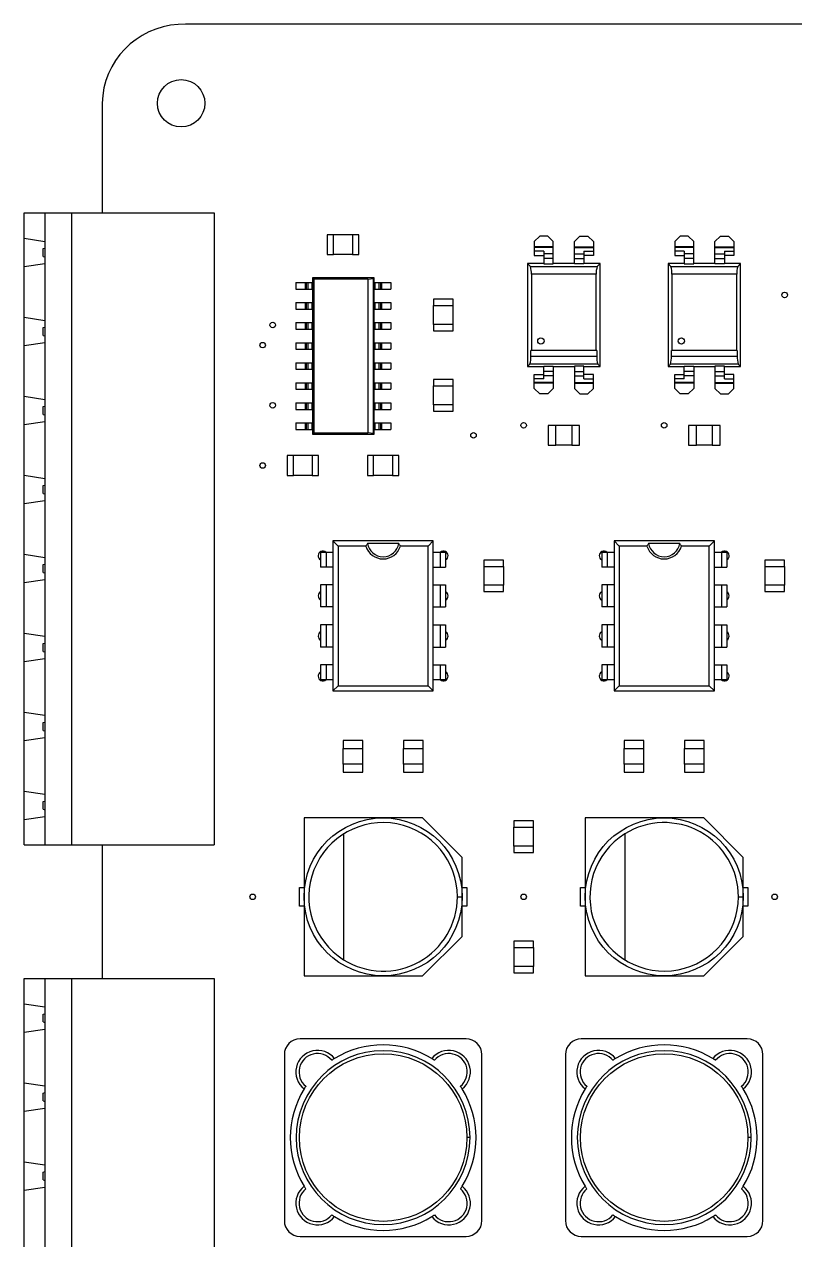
# Model space of a CAD drawing. Header units: millimetres. Extents: x 125 to 686, y 158 to 585.
# Drawn here: x 566 to 602.6, y 336.1 to 393.8 of the extents above; entities that cross this region are included whole.
import ezdxf

# ---------------------------------------------------------------- set-up
doc = ezdxf.new("R2010")
doc.units = ezdxf.units.MM

msp = doc.modelspace()

# ---------------------------------------------------------------- linework, layer by layer
at = {"color": 7, "linetype": 'Continuous', "lineweight": 25}
for p, q in [((573.646, 393.846), (573.31, 393.84)), ((610.876, 393.846), (573.646, 393.846)), ((569.694, 390.096), (569.694, 384.891)), ((566.004, 384.891), (575.004, 384.891)), ((566.004, 354.891), (566.004, 384.891)), ((566.979, 384.891), (566.979, 354.891)), ((568.254, 354.891), (568.254, 384.891)), ((575.004, 384.891), (575.004, 354.891)), ((580.374, 383.848), (580.374, 382.911)), ((580.674, 383.848), (580.374, 383.848)), ((580.674, 382.911), (580.674, 383.848)), ((581.574, 383.848), (580.674, 383.848)), ((581.874, 383.848), (581.574, 383.848)), ((581.574, 383.848), (581.574, 382.911)), ((581.874, 382.911), (581.874, 383.848)), ((590.199, 383.533), (590.461, 383.796)), ((590.836, 383.796), (590.461, 383.796)), ((590.836, 383.796), (591.099, 383.533)), ((592.366, 383.796), (592.104, 383.533)), ((592.366, 383.796), (592.741, 383.796)), ((593.004, 383.533), (592.741, 383.796)), ((596.866, 383.533), (597.129, 383.796)), ((597.504, 383.796), (597.129, 383.796)), ((597.504, 383.796), (597.766, 383.533)), ((599.034, 383.796), (598.771, 383.533)), ((599.034, 383.796), (599.409, 383.796)), ((599.671, 383.533), (599.409, 383.796)), ((566.004, 383.691), (566.979, 383.541)), ((566.904, 383.203), (566.979, 383.222)), ((566.904, 382.828), (566.904, 383.203)), ((590.199, 383.533), (590.199, 382.877)), ((591.099, 383.278), (590.199, 383.278)), ((591.099, 383.249), (590.199, 383.249)), ((591.099, 382.47), (591.099, 383.533)), ((592.104, 382.47), (592.104, 383.533)), ((592.104, 383.278), (593.004, 383.278)), ((592.104, 383.249), (593.004, 383.249)), ((593.004, 383.533), (593.004, 382.877)), ((596.866, 383.533), (596.866, 382.877)), ((597.766, 383.278), (596.866, 383.278)), ((597.766, 383.249), (596.866, 383.249)), ((597.766, 382.47), (597.766, 383.533)), ((598.771, 382.47), (598.771, 383.533)), ((598.771, 383.278), (599.671, 383.278)), ((598.771, 383.249), (599.671, 383.249)), ((599.671, 383.533), (599.671, 382.877)), ((566.904, 382.828), (566.979, 382.81)), ((580.374, 382.911), (580.674, 382.911)), ((581.574, 382.912), (580.674, 382.912)), ((581.574, 382.911), (581.874, 382.911)), ((590.649, 383.076), (590.199, 383.076)), ((590.199, 382.877), (590.649, 382.877)), ((590.649, 383.076), (590.649, 382.47)), ((591.099, 382.942), (590.649, 382.942)), ((591.099, 382.722), (590.649, 382.722)), ((592.104, 382.942), (592.554, 382.942)), ((592.104, 382.722), (592.554, 382.722)), ((592.554, 383.076), (592.554, 382.47)), ((592.554, 383.076), (593.004, 383.076)), ((593.004, 382.877), (592.554, 382.877)), ((597.316, 383.076), (596.866, 383.076)), ((596.866, 382.877), (597.316, 382.877)), ((597.316, 383.076), (597.316, 382.47)), ((597.766, 382.942), (597.316, 382.942)), ((597.766, 382.722), (597.316, 382.722)), ((598.771, 382.942), (599.221, 382.942)), ((598.771, 382.722), (599.221, 382.722)), ((599.221, 383.076), (599.221, 382.47)), ((599.221, 383.076), (599.671, 383.076)), ((599.671, 382.877), (599.221, 382.877)), ((566.004, 382.341), (566.979, 382.491)), ((589.884, 382.483), (589.884, 377.608)), ((590.018, 382.35), (589.884, 382.483)), ((590.649, 382.483), (589.884, 382.483)), ((590.018, 382.35), (593.185, 382.35)), ((590.063, 381.978), (590.063, 378.358)), ((593.14, 381.978), (590.063, 381.978)), ((590.649, 382.47), (591.099, 382.47)), ((592.104, 382.483), (591.099, 382.483)), ((592.554, 382.47), (592.104, 382.47)), ((593.319, 382.483), (592.554, 382.483)), ((593.14, 378.358), (593.14, 381.978)), ((593.185, 382.35), (593.319, 382.483)), ((593.319, 377.608), (593.319, 382.483)), ((596.551, 382.483), (596.551, 377.608)), ((596.685, 382.35), (596.551, 382.483)), ((597.316, 382.483), (596.551, 382.483)), ((596.685, 382.35), (599.852, 382.35)), ((596.73, 381.978), (596.73, 378.358)), ((599.807, 381.978), (596.73, 381.978)), ((597.316, 382.47), (597.766, 382.47)), ((598.771, 382.483), (597.766, 382.483)), ((599.221, 382.47), (598.771, 382.47)), ((599.986, 382.483), (599.221, 382.483)), ((599.807, 378.358), (599.807, 381.978)), ((599.852, 382.35), (599.986, 382.483)), ((599.986, 377.608), (599.986, 382.483)), ((578.888, 381.587), (579.675, 381.587)), ((578.888, 381.587), (578.888, 381.28)), ((579.33, 381.587), (579.33, 381.28)), ((579.374, 381.587), (579.374, 381.28)), ((579.453, 381.587), (579.453, 381.28)), ((579.641, 381.587), (579.641, 381.28)), ((579.675, 381.812), (579.675, 374.387)), ((579.736, 381.752), (579.675, 381.812)), ((582.6, 381.812), (579.675, 381.812)), ((579.736, 381.752), (579.736, 374.448)), ((582.31, 381.752), (579.736, 381.752)), ((582.31, 381.752), (582.572, 381.784)), ((582.31, 381.752), (582.31, 374.448)), ((582.572, 381.784), (582.6, 381.812)), ((582.572, 374.415), (582.572, 381.784)), ((582.6, 374.387), (582.6, 381.812)), ((582.6, 381.587), (583.388, 381.587)), ((582.635, 381.587), (582.635, 381.28)), ((582.822, 381.587), (582.822, 381.28)), ((582.902, 381.587), (582.902, 381.28)), ((582.945, 381.587), (582.945, 381.28)), ((583.388, 381.587), (583.388, 381.28)), ((578.888, 381.28), (579.675, 381.28)), ((582.6, 381.28), (583.388, 381.28)), ((578.888, 380.635), (579.675, 380.635)), ((578.888, 380.635), (578.888, 380.327)), ((578.888, 380.327), (579.675, 380.327)), ((579.33, 380.635), (579.33, 380.327)), ((579.374, 380.635), (579.374, 380.327)), ((579.453, 380.635), (579.453, 380.327)), ((579.641, 380.635), (579.641, 380.327)), ((582.6, 380.635), (583.388, 380.635)), ((582.6, 380.327), (583.388, 380.327)), ((582.635, 380.635), (582.635, 380.327)), ((582.822, 380.635), (582.822, 380.327)), ((582.902, 380.635), (582.902, 380.327)), ((582.945, 380.635), (582.945, 380.327)), ((583.388, 380.635), (583.388, 380.327)), ((585.418, 380.796), (585.418, 380.496)), ((586.355, 380.796), (585.418, 380.796)), ((585.418, 380.496), (586.355, 380.496)), ((585.418, 379.596), (585.418, 380.496)), ((586.354, 379.596), (586.354, 380.496)), ((586.355, 380.496), (586.355, 380.796)), ((566.004, 379.941), (566.979, 379.791)), ((578.888, 379.682), (579.675, 379.682)), ((578.888, 379.682), (578.888, 379.375)), ((579.33, 379.682), (579.33, 379.375)), ((579.374, 379.682), (579.374, 379.375)), ((579.453, 379.682), (579.453, 379.375)), ((579.641, 379.682), (579.641, 379.375)), ((582.6, 379.682), (583.388, 379.682)), ((582.635, 379.682), (582.635, 379.375)), ((582.822, 379.682), (582.822, 379.375)), ((582.902, 379.682), (582.902, 379.375)), ((582.945, 379.682), (582.945, 379.375)), ((583.388, 379.682), (583.388, 379.375)), ((566.904, 379.453), (566.979, 379.472)), ((566.904, 379.078), (566.904, 379.453)), ((578.888, 379.375), (579.675, 379.375)), ((582.6, 379.375), (583.388, 379.375)), ((586.355, 379.596), (585.418, 379.596)), ((585.418, 379.596), (585.418, 379.296)), ((585.418, 379.296), (586.355, 379.296)), ((586.355, 379.296), (586.355, 379.596)), ((566.004, 378.591), (566.979, 378.741)), ((566.904, 379.078), (566.979, 379.06)), ((578.888, 378.73), (579.675, 378.73)), ((578.888, 378.73), (578.888, 378.422)), ((579.33, 378.73), (579.33, 378.422)), ((579.374, 378.73), (579.374, 378.422)), ((579.453, 378.73), (579.453, 378.422)), ((579.641, 378.73), (579.641, 378.422)), ((582.6, 378.73), (583.388, 378.73)), ((582.635, 378.73), (582.635, 378.422)), ((582.822, 378.73), (582.822, 378.422)), ((582.902, 378.73), (582.902, 378.422)), ((582.945, 378.73), (582.945, 378.422)), ((583.388, 378.73), (583.388, 378.422)), ((578.888, 378.422), (579.675, 378.422)), ((582.6, 378.422), (583.388, 378.422)), ((590.037, 378.087), (590.037, 378.358)), ((593.166, 378.358), (590.037, 378.358)), ((590.037, 378.087), (593.166, 378.087)), ((593.166, 378.358), (593.166, 378.087)), ((599.833, 378.358), (596.704, 378.358)), ((596.704, 378.087), (596.704, 378.358)), ((596.704, 378.087), (599.833, 378.087)), ((599.833, 378.358), (599.833, 378.087)), ((578.888, 377.777), (579.675, 377.777)), ((578.888, 377.777), (578.888, 377.47)), ((578.888, 377.47), (579.675, 377.47)), ((579.33, 377.777), (579.33, 377.47)), ((579.374, 377.777), (579.374, 377.47)), ((579.453, 377.777), (579.453, 377.47)), ((579.641, 377.777), (579.641, 377.47)), ((582.6, 377.777), (583.388, 377.777)), ((582.6, 377.47), (583.388, 377.47)), ((582.635, 377.777), (582.635, 377.47)), ((582.822, 377.777), (582.822, 377.47)), ((582.902, 377.777), (582.902, 377.47)), ((582.945, 377.777), (582.945, 377.47)), ((583.388, 377.777), (583.388, 377.47)), ((589.991, 377.716), (589.884, 377.608)), ((589.884, 377.608), (590.649, 377.608)), ((593.211, 377.716), (589.991, 377.716)), ((590.649, 377.016), (590.649, 377.622)), ((590.649, 377.622), (591.099, 377.622)), ((591.099, 377.37), (590.649, 377.37)), ((591.099, 377.622), (591.099, 376.558)), ((591.099, 377.608), (592.104, 377.608)), ((592.554, 377.622), (592.104, 377.622)), ((592.104, 377.622), (592.104, 376.558)), ((592.104, 377.37), (592.554, 377.37)), ((592.554, 377.016), (592.554, 377.622)), ((592.554, 377.608), (593.319, 377.608)), ((593.211, 377.716), (593.319, 377.608)), ((596.659, 377.716), (596.551, 377.608)), ((596.551, 377.608), (597.316, 377.608)), ((599.879, 377.716), (596.659, 377.716)), ((597.316, 377.016), (597.316, 377.622)), ((597.316, 377.622), (597.766, 377.622)), ((597.766, 377.37), (597.316, 377.37)), ((597.766, 377.622), (597.766, 376.558)), ((597.766, 377.608), (598.771, 377.608)), ((599.221, 377.622), (598.771, 377.622)), ((598.771, 377.622), (598.771, 376.558)), ((598.771, 377.37), (599.221, 377.37)), ((599.221, 377.016), (599.221, 377.622)), ((599.221, 377.608), (599.986, 377.608)), ((599.879, 377.716), (599.986, 377.608)), ((578.888, 376.825), (579.675, 376.825)), ((578.888, 376.825), (578.888, 376.517)), ((579.33, 376.825), (579.33, 376.517)), ((579.374, 376.825), (579.374, 376.517)), ((579.453, 376.825), (579.453, 376.517)), ((579.641, 376.825), (579.641, 376.517)), ((582.6, 376.825), (583.388, 376.825)), ((582.635, 376.825), (582.635, 376.517)), ((582.822, 376.825), (582.822, 376.517)), ((582.902, 376.825), (582.902, 376.517)), ((582.945, 376.825), (582.945, 376.517)), ((583.388, 376.825), (583.388, 376.517)), ((586.355, 376.986), (585.418, 376.986)), ((585.418, 376.986), (585.418, 376.686)), ((586.355, 376.686), (586.355, 376.986)), ((590.199, 376.558), (590.199, 377.215)), ((590.199, 377.215), (590.649, 377.215)), ((590.649, 377.016), (590.199, 377.016)), ((591.099, 376.843), (590.199, 376.843)), ((591.099, 376.814), (590.199, 376.814)), ((591.099, 377.15), (590.649, 377.15)), ((592.104, 377.15), (592.554, 377.15)), ((592.104, 376.843), (593.004, 376.843)), ((592.104, 376.814), (593.004, 376.814)), ((593.004, 377.215), (592.554, 377.215)), ((592.554, 377.016), (593.004, 377.016)), ((593.004, 376.558), (593.004, 377.215)), ((596.866, 376.558), (596.866, 377.215)), ((596.866, 377.215), (597.316, 377.215)), ((597.316, 377.016), (596.866, 377.016)), ((597.766, 376.843), (596.866, 376.843)), ((597.766, 376.814), (596.866, 376.814)), ((597.766, 377.15), (597.316, 377.15)), ((598.771, 377.15), (599.221, 377.15)), ((598.771, 376.843), (599.671, 376.843)), ((598.771, 376.814), (599.671, 376.814)), ((599.671, 377.215), (599.221, 377.215)), ((599.221, 377.016), (599.671, 377.016)), ((599.671, 376.558), (599.671, 377.215)), ((578.888, 376.517), (579.675, 376.517)), ((582.6, 376.517), (583.388, 376.517)), ((585.418, 376.686), (586.355, 376.686)), ((585.418, 375.786), (585.418, 376.686)), ((586.354, 375.786), (586.354, 376.686)), ((590.199, 376.558), (590.461, 376.296)), ((590.836, 376.296), (590.461, 376.296)), ((590.836, 376.296), (591.099, 376.558)), ((592.366, 376.296), (592.104, 376.558)), ((592.366, 376.296), (592.741, 376.296)), ((593.004, 376.558), (592.741, 376.296)), ((596.866, 376.558), (597.129, 376.296)), ((597.504, 376.296), (597.129, 376.296)), ((597.504, 376.296), (597.766, 376.558)), ((599.034, 376.296), (598.771, 376.558)), ((599.034, 376.296), (599.409, 376.296)), ((599.671, 376.558), (599.409, 376.296)), ((566.004, 376.191), (566.979, 376.041)), ((566.904, 375.703), (566.979, 375.722)), ((566.904, 375.328), (566.904, 375.703)), ((578.888, 375.872), (579.675, 375.872)), ((578.888, 375.872), (578.888, 375.565)), ((579.33, 375.872), (579.33, 375.565)), ((579.374, 375.872), (579.374, 375.565)), ((579.453, 375.872), (579.453, 375.565)), ((579.641, 375.872), (579.641, 375.565)), ((582.6, 375.872), (583.388, 375.872)), ((582.635, 375.872), (582.635, 375.565)), ((582.822, 375.872), (582.822, 375.565)), ((582.902, 375.872), (582.902, 375.565)), ((582.945, 375.872), (582.945, 375.565)), ((583.388, 375.872), (583.388, 375.565)), ((585.418, 375.786), (585.418, 375.486)), ((586.355, 375.786), (585.418, 375.786)), ((586.355, 375.486), (586.355, 375.786)), ((566.904, 375.328), (566.979, 375.31)), ((578.888, 375.565), (579.675, 375.565)), ((582.6, 375.565), (583.388, 375.565)), ((585.418, 375.486), (586.355, 375.486)), ((566.004, 374.841), (566.979, 374.991)), ((578.888, 374.92), (579.675, 374.92)), ((578.888, 374.92), (578.888, 374.612)), ((578.888, 374.612), (579.675, 374.612)), ((579.33, 374.92), (579.33, 374.612)), ((579.374, 374.92), (579.374, 374.612)), ((579.453, 374.92), (579.453, 374.612)), ((579.641, 374.92), (579.641, 374.612)), ((582.6, 374.92), (583.388, 374.92)), ((582.6, 374.612), (583.388, 374.612)), ((582.635, 374.92), (582.635, 374.612)), ((582.822, 374.92), (582.822, 374.612)), ((582.902, 374.92), (582.902, 374.612)), ((582.945, 374.92), (582.945, 374.612)), ((583.388, 374.92), (583.388, 374.612)), ((590.851, 374.8), (590.851, 373.862)), ((591.226, 374.8), (590.851, 374.8)), ((591.226, 373.862), (591.226, 374.8)), ((591.976, 374.799), (591.226, 374.799)), ((592.351, 374.8), (591.976, 374.8)), ((591.976, 374.8), (591.976, 373.862)), ((592.351, 373.862), (592.351, 374.8)), ((597.894, 374.8), (597.519, 374.8)), ((597.519, 374.8), (597.519, 373.862)), ((597.894, 373.862), (597.894, 374.8)), ((598.644, 374.799), (597.894, 374.799)), ((599.019, 374.8), (598.644, 374.8)), ((598.644, 374.8), (598.644, 373.862)), ((599.019, 373.862), (599.019, 374.8)), ((579.736, 374.448), (579.675, 374.387)), ((579.675, 374.387), (582.6, 374.387)), ((579.736, 374.448), (582.31, 374.448)), ((582.572, 374.415), (582.31, 374.448)), ((582.572, 374.415), (582.6, 374.387)), ((578.469, 373.371), (578.469, 372.433)), ((578.769, 373.371), (578.469, 373.371)), ((578.769, 372.433), (578.769, 373.371)), ((579.669, 373.37), (578.769, 373.37)), ((579.969, 373.371), (579.669, 373.371)), ((579.669, 373.371), (579.669, 372.433)), ((579.969, 372.433), (579.969, 373.371)), ((582.279, 373.371), (582.279, 372.433)), ((582.579, 373.371), (582.279, 373.371)), ((582.579, 372.433), (582.579, 373.371)), ((583.479, 373.37), (582.579, 373.37)), ((583.779, 373.371), (583.479, 373.371)), ((583.479, 373.371), (583.479, 372.433)), ((583.779, 372.433), (583.779, 373.371)), ((590.851, 373.862), (591.226, 373.862)), ((591.976, 373.863), (591.226, 373.863)), ((591.976, 373.862), (592.351, 373.862)), ((597.519, 373.862), (597.894, 373.862)), ((598.644, 373.863), (597.894, 373.863)), ((598.644, 373.862), (599.019, 373.862)), ((566.004, 372.441), (566.979, 372.291)), ((578.469, 372.433), (578.769, 372.433)), ((579.669, 372.434), (578.769, 372.434)), ((579.669, 372.433), (579.969, 372.433)), ((582.279, 372.433), (582.579, 372.433)), ((583.479, 372.434), (582.579, 372.434)), ((583.479, 372.433), (583.779, 372.433)), ((566.904, 371.953), (566.979, 371.972)), ((566.904, 371.578), (566.904, 371.953)), ((566.004, 371.091), (566.979, 371.241)), ((566.904, 371.578), (566.979, 371.56)), ((580.648, 369.321), (580.648, 362.196)), ((580.897, 369.072), (580.648, 369.321)), ((585.41, 369.321), (580.648, 369.321)), ((585.161, 369.072), (585.41, 369.321)), ((585.41, 362.196), (585.41, 369.321)), ((593.983, 369.321), (593.983, 362.196)), ((594.232, 369.072), (593.983, 369.321)), ((598.745, 369.321), (593.983, 369.321)), ((598.496, 369.072), (598.745, 369.321)), ((598.745, 362.196), (598.745, 369.321)), ((580.063, 368.792), (580.063, 368.08)), ((580.063, 368.792), (580.648, 368.792)), ((580.318, 368.792), (580.318, 368.08)), ((580.897, 369.072), (580.897, 362.445)), ((582.21, 369.072), (580.897, 369.072)), ((583.77, 369.204), (582.288, 369.204)), ((585.161, 369.072), (583.847, 369.072)), ((585.161, 362.445), (585.161, 369.072)), ((585.41, 368.792), (585.995, 368.792)), ((585.74, 368.792), (585.74, 368.08)), ((585.995, 368.792), (585.995, 368.08)), ((593.398, 368.792), (593.398, 368.08)), ((593.398, 368.792), (593.983, 368.792)), ((593.653, 368.792), (593.653, 368.08)), ((595.545, 369.072), (594.232, 369.072)), ((594.232, 369.072), (594.232, 362.445)), ((597.105, 369.204), (595.623, 369.204)), ((598.496, 369.072), (597.182, 369.072)), ((598.496, 362.445), (598.496, 369.072)), ((598.745, 368.792), (599.33, 368.792)), ((599.075, 368.792), (599.075, 368.08)), ((599.33, 368.792), (599.33, 368.08)), ((566.004, 368.691), (566.979, 368.541)), ((566.904, 368.203), (566.979, 368.222)), ((566.904, 367.828), (566.904, 368.203)), ((587.799, 368.413), (587.799, 368.113)), ((588.736, 368.413), (587.799, 368.413)), ((588.736, 368.113), (588.736, 368.413)), ((601.134, 368.413), (601.134, 368.113)), ((602.071, 368.413), (601.134, 368.413)), ((602.071, 368.113), (602.071, 368.413)), ((566.904, 367.828), (566.979, 367.81)), ((580.648, 368.08), (580.063, 368.08)), ((585.41, 368.08), (585.995, 368.08)), ((587.799, 368.113), (588.736, 368.113)), ((587.8, 368.113), (587.8, 367.213)), ((588.736, 368.113), (588.736, 367.213)), ((593.983, 368.08), (593.398, 368.08)), ((598.745, 368.08), (599.33, 368.08)), ((601.134, 368.113), (602.071, 368.113)), ((601.135, 368.113), (601.135, 367.213)), ((602.071, 368.113), (602.071, 367.213)), ((566.004, 367.341), (566.979, 367.491)), ((580.648, 367.236), (580.063, 367.236)), ((580.063, 367.236), (580.063, 366.186)), ((580.318, 367.236), (580.318, 366.186)), ((585.41, 367.236), (585.995, 367.236)), ((585.74, 367.236), (585.74, 366.186)), ((585.995, 367.236), (585.995, 366.186)), ((588.736, 367.213), (587.799, 367.213)), ((587.799, 367.213), (587.799, 366.913)), ((588.736, 366.913), (588.736, 367.213)), ((593.983, 367.236), (593.398, 367.236)), ((593.398, 367.236), (593.398, 366.186)), ((593.653, 367.236), (593.653, 366.186)), ((598.745, 367.236), (599.33, 367.236)), ((599.075, 367.236), (599.075, 366.186)), ((599.33, 367.236), (599.33, 366.186)), ((602.071, 367.213), (601.134, 367.213)), ((601.134, 367.213), (601.134, 366.913)), ((602.071, 366.913), (602.071, 367.213)), ((587.799, 366.913), (588.736, 366.913)), ((601.134, 366.913), (602.071, 366.913)), ((580.648, 366.186), (580.063, 366.186)), ((585.41, 366.186), (585.995, 366.186)), ((593.983, 366.186), (593.398, 366.186)), ((598.745, 366.186), (599.33, 366.186)), ((580.648, 365.331), (580.063, 365.331)), ((580.063, 365.331), (580.063, 364.281)), ((580.318, 365.331), (580.318, 364.281)), ((585.41, 365.331), (585.995, 365.331)), ((585.74, 365.331), (585.74, 364.281)), ((585.995, 365.331), (585.995, 364.281)), ((593.983, 365.331), (593.398, 365.331)), ((593.398, 365.331), (593.398, 364.281)), ((593.653, 365.331), (593.653, 364.281)), ((598.745, 365.331), (599.33, 365.331)), ((599.075, 365.331), (599.075, 364.281)), ((599.33, 365.331), (599.33, 364.281)), ((566.004, 364.941), (566.979, 364.791)), ((566.904, 364.453), (566.979, 364.472)), ((566.904, 364.078), (566.904, 364.453)), ((580.648, 364.281), (580.063, 364.281)), ((585.41, 364.281), (585.995, 364.281)), ((593.983, 364.281), (593.398, 364.281)), ((598.745, 364.281), (599.33, 364.281)), ((566.004, 363.591), (566.979, 363.741)), ((566.904, 364.078), (566.979, 364.06)), ((580.063, 363.437), (580.063, 362.725)), ((580.648, 363.437), (580.063, 363.437)), ((580.318, 363.437), (580.318, 362.725)), ((585.41, 363.437), (585.995, 363.437)), ((585.74, 363.437), (585.74, 362.725)), ((585.995, 363.437), (585.995, 362.725)), ((593.398, 363.437), (593.398, 362.725)), ((593.983, 363.437), (593.398, 363.437)), ((593.653, 363.437), (593.653, 362.725)), ((598.745, 363.437), (599.33, 363.437)), ((599.075, 363.437), (599.075, 362.725)), ((599.33, 363.437), (599.33, 362.725)), ((580.648, 362.725), (580.063, 362.725)), ((580.897, 362.445), (580.648, 362.196)), ((580.897, 362.445), (585.161, 362.445)), ((585.161, 362.445), (585.41, 362.196)), ((585.995, 362.725), (585.41, 362.725)), ((593.983, 362.725), (593.398, 362.725)), ((594.232, 362.445), (593.983, 362.196)), ((594.232, 362.445), (598.496, 362.445)), ((598.496, 362.445), (598.745, 362.196)), ((599.33, 362.725), (598.745, 362.725)), ((580.648, 362.196), (585.41, 362.196)), ((593.983, 362.196), (598.745, 362.196)), ((566.004, 361.191), (566.979, 361.041)), ((566.904, 360.703), (566.979, 360.722)), ((566.904, 360.328), (566.904, 360.703)), ((566.904, 360.328), (566.979, 360.31)), ((566.004, 359.841), (566.979, 359.991)), ((582.069, 359.841), (581.131, 359.841)), ((581.131, 359.841), (581.131, 359.466)), ((581.131, 359.466), (582.069, 359.466)), ((581.132, 358.716), (581.132, 359.466)), ((582.068, 358.716), (582.068, 359.466)), ((582.069, 359.466), (582.069, 359.841)), ((583.989, 359.841), (583.989, 359.466)), ((584.926, 359.841), (583.989, 359.841)), ((583.989, 359.466), (584.926, 359.466)), ((583.99, 358.716), (583.99, 359.466)), ((584.926, 359.466), (584.926, 359.841)), ((584.926, 358.716), (584.926, 359.466)), ((595.404, 359.841), (594.466, 359.841)), ((594.466, 359.841), (594.466, 359.466)), ((594.466, 359.466), (595.404, 359.466)), ((594.467, 358.716), (594.467, 359.466)), ((595.403, 358.716), (595.403, 359.466)), ((595.404, 359.466), (595.404, 359.841)), ((598.261, 359.841), (597.324, 359.841)), ((597.324, 359.841), (597.324, 359.466)), ((597.324, 359.466), (598.261, 359.466)), ((597.325, 358.716), (597.325, 359.466)), ((598.261, 359.466), (598.261, 359.841)), ((598.261, 358.716), (598.261, 359.466)), ((582.069, 358.716), (581.131, 358.716)), ((581.131, 358.716), (581.131, 358.341)), ((581.131, 358.341), (582.069, 358.341)), ((582.069, 358.341), (582.069, 358.716)), ((583.989, 358.716), (583.989, 358.341)), ((584.926, 358.716), (583.989, 358.716)), ((583.989, 358.341), (584.926, 358.341)), ((584.926, 358.341), (584.926, 358.716)), ((594.466, 358.716), (594.466, 358.341)), ((595.404, 358.716), (594.466, 358.716)), ((594.466, 358.341), (595.404, 358.341)), ((595.404, 358.341), (595.404, 358.716)), ((597.324, 358.716), (597.324, 358.341)), ((598.261, 358.716), (597.324, 358.716)), ((597.324, 358.341), (598.261, 358.341)), ((598.261, 358.341), (598.261, 358.716)), ((566.004, 357.441), (566.979, 357.291)), ((566.904, 356.953), (566.979, 356.972)), ((566.904, 356.578), (566.904, 356.953)), ((566.004, 356.091), (566.979, 356.241)), ((566.904, 356.578), (566.979, 356.56)), ((579.279, 356.173), (579.279, 348.673)), ((584.904, 356.173), (579.279, 356.173)), ((586.779, 354.298), (584.904, 356.173)), ((590.165, 356.031), (589.228, 356.031)), ((589.228, 356.031), (589.228, 355.731)), ((590.165, 355.731), (590.165, 356.031)), ((598.239, 356.173), (592.614, 356.173)), ((592.614, 356.173), (592.614, 348.673)), ((600.114, 354.298), (598.239, 356.173)), ((589.228, 355.731), (590.165, 355.731)), ((589.228, 354.831), (589.228, 355.731)), ((590.164, 354.831), (590.164, 355.731)), ((566.004, 354.891), (575.004, 354.891)), ((569.694, 354.891), (569.694, 348.546)), ((581.154, 355.408), (581.154, 349.438)), ((594.489, 355.408), (594.489, 349.438)), ((586.779, 350.548), (586.779, 354.298)), ((589.228, 354.831), (589.228, 354.531)), ((590.165, 354.831), (589.228, 354.831)), ((589.228, 354.531), (590.165, 354.531)), ((590.165, 354.531), (590.165, 354.831)), ((600.114, 350.548), (600.114, 354.298)), ((579.054, 352.873), (579.279, 352.873)), ((579.054, 351.973), (579.054, 352.873)), ((586.779, 352.873), (587.004, 352.873)), ((587.004, 352.873), (587.004, 351.973)), ((592.389, 351.973), (592.389, 352.873)), ((592.389, 352.873), (592.614, 352.873)), ((600.114, 352.873), (600.339, 352.873)), ((600.339, 352.873), (600.339, 351.973)), ((579.279, 351.973), (579.054, 351.973)), ((586.554, 352.423), (586.779, 352.423)), ((587.004, 351.973), (586.779, 351.973)), ((592.614, 351.973), (592.389, 351.973)), ((599.889, 352.423), (600.114, 352.423)), ((600.339, 351.973), (600.114, 351.973)), ((584.904, 348.673), (586.779, 350.548)), ((589.228, 350.316), (589.228, 350.016)), ((590.165, 350.316), (589.228, 350.316)), ((590.165, 350.016), (590.165, 350.316)), ((598.239, 348.673), (600.114, 350.548)), ((589.228, 350.016), (590.165, 350.016)), ((589.228, 350.016), (589.228, 349.116)), ((590.164, 350.016), (590.164, 349.116)), ((589.228, 349.116), (589.228, 348.816)), ((590.165, 349.116), (589.228, 349.116)), ((590.165, 348.816), (590.165, 349.116)), ((566.004, 348.546), (575.004, 348.546)), ((566.004, 333.546), (566.004, 348.546)), ((566.979, 348.546), (566.979, 333.546)), ((568.254, 333.546), (568.254, 348.546)), ((575.004, 348.546), (575.004, 333.546)), ((579.279, 348.673), (584.904, 348.673)), ((589.228, 348.816), (590.165, 348.816)), ((592.614, 348.673), (598.239, 348.673)), ((566.004, 347.346), (566.979, 347.196)), ((566.904, 346.858), (566.979, 346.877)), ((566.904, 346.483), (566.904, 346.858)), ((566.904, 346.483), (566.979, 346.465)), ((566.004, 345.996), (566.979, 346.146)), ((586.966, 345.681), (579.091, 345.681)), ((600.301, 345.681), (592.426, 345.681)), ((578.341, 344.931), (578.341, 337.056)), ((587.716, 337.056), (587.716, 344.931)), ((591.676, 344.931), (591.676, 337.056)), ((601.051, 337.056), (601.051, 344.931)), ((566.004, 343.596), (566.979, 343.446)), ((566.904, 343.108), (566.979, 343.127)), ((566.904, 342.733), (566.904, 343.108)), ((566.904, 342.733), (566.979, 342.715)), ((566.004, 342.246), (566.979, 342.396)), ((587.154, 340.993), (587.004, 340.993)), ((600.489, 340.993), (600.339, 340.993)), ((566.004, 339.846), (566.979, 339.696)), ((566.904, 339.358), (566.979, 339.377)), ((566.904, 338.983), (566.904, 339.358)), ((566.904, 338.983), (566.979, 338.965)), ((566.004, 338.496), (566.979, 338.646)), ((579.091, 336.306), (586.966, 336.306)), ((592.426, 336.306), (600.301, 336.306))]:
    msp.add_line(p, q, dxfattribs=at)
for centre, radius in [((573.444, 390.096), 1.125), ((602.079, 380.998), 0.131), ((577.79, 379.57), 0.131), ((577.314, 378.617), 0.131), ((590.513, 378.808), 0.15), ((590.513, 378.808), 0.15), ((597.18, 378.808), 0.15), ((597.18, 378.808), 0.15), ((577.79, 375.76), 0.131), ((589.696, 374.807), 0.131), ((596.364, 374.807), 0.131), ((587.315, 374.331), 0.131), ((577.314, 372.902), 0.131), ((583.029, 352.423), 3.75), ((596.364, 352.423), 3.75), ((576.838, 352.423), 0.131), ((589.696, 352.423), 0.131), ((601.603, 352.423), 0.131), ((583.029, 340.993), 3.975), ((596.364, 340.993), 3.975)]:
    msp.add_circle(centre, radius, dxfattribs=at)
for centre, radius, start, end in [((573.545, 389.995), 3.852, 93.49272, 178.49277), ((589.134, 382.053), 0.932, 355.38945, 18.5412), ((594.069, 382.053), 0.932, 161.4588, 184.61055), ((595.801, 382.053), 0.932, 355.38945, 18.5412), ((600.736, 382.053), 0.932, 161.4588, 184.61055), ((589.107, 378.012), 0.932, 341.4588, 4.61055), ((594.095, 378.012), 0.932, 175.38945, 198.5412), ((595.775, 378.012), 0.932, 341.4588, 4.61055), ((600.763, 378.012), 0.932, 175.38945, 198.5412), ((580.171, 368.616), 0.225, 51.56679, 241.09667), ((583.728, 368.271), 1.716, 147.08011, 152.1991), ((583.029, 369.321), 0.855, 196.94299, 343.05701), ((583.029, 369.321), 0.75, 188.97766, 351.02234), ((582.329, 368.271), 1.716, 27.8009, 32.91989), ((585.886, 368.616), 0.225, 298.90333, 128.43321), ((593.506, 368.616), 0.225, 51.56679, 241.09667), ((597.063, 368.271), 1.716, 147.08011, 152.1991), ((596.364, 369.321), 0.855, 196.94299, 343.05701), ((596.364, 369.321), 0.75, 188.97766, 351.02234), ((595.664, 368.271), 1.716, 27.8009, 32.91989), ((599.221, 368.616), 0.225, 298.90333, 128.43321), ((580.171, 366.711), 0.225, 118.90333, 241.09667), ((585.886, 366.711), 0.225, 298.90333, 61.09667), ((593.506, 366.711), 0.225, 118.90333, 241.09667), ((599.221, 366.711), 0.225, 298.90333, 61.09667), ((580.171, 364.806), 0.225, 118.90333, 241.09667), ((585.886, 364.806), 0.225, 298.90333, 61.09667), ((593.506, 364.806), 0.225, 118.90333, 241.09667), ((599.221, 364.806), 0.225, 298.90333, 61.09667), ((580.171, 362.901), 0.225, 118.90333, 308.43321), ((585.886, 362.901), 0.225, 231.56679, 61.09667), ((593.506, 362.901), 0.225, 118.90333, 308.43321), ((599.221, 362.901), 0.225, 231.56679, 61.09667), ((583.029, 352.423), 3.525, 0, 237.86507), ((596.364, 352.423), 3.525, 0, 122.13493), ((596.364, 352.423), 3.525, 122.13493, 0), ((583.029, 352.423), 3.525, 237.86507, 0), ((579.091, 344.931), 0.75, 90, 180), ((586.966, 344.931), 0.75, 0, 90), ((592.426, 344.931), 0.75, 90, 180), ((600.301, 344.931), 0.75, 0, 90), ((579.913, 344.109), 1.026, 38.31581, 231.68419), ((583.029, 340.993), 4.125, 90, 0), ((583.029, 340.993), 4.406, 58.36837, 121.63163), ((583.029, 340.993), 4.125, 0, 90), ((586.144, 344.109), 1.026, 308.31581, 141.68419), ((593.248, 344.109), 1.026, 38.31581, 231.68419), ((596.364, 340.993), 4.125, 90, 0), ((596.364, 340.993), 4.406, 58.36837, 121.63163), ((596.364, 340.993), 4.125, 0, 90), ((599.479, 344.109), 1.026, 308.31581, 141.68419), ((579.913, 344.109), 0.876, 39.2968, 230.7032), ((586.144, 344.109), 0.876, 309.2968, 140.7032), ((593.248, 344.109), 0.876, 39.2968, 230.7032), ((599.479, 344.109), 0.876, 309.2968, 140.7032), ((583.029, 340.993), 4.406, 148.36837, 211.63163), ((583.029, 340.993), 4.406, 328.36837, 31.63163), ((596.364, 340.993), 4.406, 148.36837, 211.63163), ((596.364, 340.993), 4.406, 328.36837, 31.63163), ((579.913, 337.878), 1.026, 128.31581, 321.68419), ((579.913, 337.878), 0.876, 129.2968, 320.7032), ((586.144, 337.878), 1.026, 218.31581, 51.68419), ((586.144, 337.878), 0.876, 219.2968, 50.7032), ((593.248, 337.878), 1.026, 128.31581, 321.68419), ((593.248, 337.878), 0.876, 129.2968, 320.7032), ((599.479, 337.878), 1.026, 218.31581, 51.68419), ((599.479, 337.878), 0.876, 219.2968, 50.7032), ((579.091, 337.056), 0.75, 180, 270), ((583.029, 340.993), 4.406, 238.36837, 301.63163), ((586.966, 337.056), 0.75, 270, 0), ((592.426, 337.056), 0.75, 180, 270), ((596.364, 340.993), 4.406, 238.36837, 301.63163), ((600.301, 337.056), 0.75, 270, 0)]:
    msp.add_arc(centre, radius, start, end, dxfattribs=at)
for points, knots in [([(580.718, 344.745), (580.699, 344.733), (580.661, 344.71), (580.62, 344.683), (580.595, 344.667), (580.592, 344.665), (580.591, 344.664)], [0, 0, 0, 0, 0.280855, 0.561571, 0.781116, 1, 1, 1, 1]), ([(585.467, 344.664), (585.464, 344.665), (585.46, 344.668), (585.426, 344.691), (585.384, 344.718), (585.354, 344.736), (585.34, 344.745)], [0, 0, 0, 0, 0.277921, 0.557909, 0.778649, 1, 1, 1, 1]), ([(594.053, 344.745), (594.034, 344.733), (593.996, 344.71), (593.955, 344.683), (593.93, 344.667), (593.927, 344.665), (593.926, 344.664)], [0, 0, 0, 0, 0.280855, 0.561571, 0.781116, 1, 1, 1, 1]), ([(598.802, 344.664), (598.799, 344.665), (598.795, 344.668), (598.761, 344.691), (598.719, 344.718), (598.689, 344.736), (598.675, 344.745)], [0, 0, 0, 0, 0.277921, 0.557909, 0.778649, 1, 1, 1, 1]), ([(579.358, 343.431), (579.357, 343.429), (579.354, 343.424), (579.332, 343.391), (579.305, 343.349), (579.286, 343.319), (579.277, 343.304)], [0, 0, 0, 0, 0.277921, 0.557909, 0.778649, 1, 1, 1, 1]), ([(586.78, 343.304), (586.769, 343.323), (586.745, 343.361), (586.718, 343.402), (586.702, 343.427), (586.7, 343.43), (586.699, 343.431)], [0, 0, 0, 0, 0.280855, 0.561571, 0.781116, 1, 1, 1, 1]), ([(592.693, 343.431), (592.692, 343.429), (592.689, 343.424), (592.667, 343.391), (592.64, 343.349), (592.621, 343.319), (592.612, 343.304)], [0, 0, 0, 0, 0.277921, 0.557909, 0.778649, 1, 1, 1, 1]), ([(600.115, 343.304), (600.104, 343.323), (600.08, 343.361), (600.053, 343.402), (600.037, 343.427), (600.035, 343.43), (600.034, 343.431)], [0, 0, 0, 0, 0.280855, 0.561571, 0.781116, 1, 1, 1, 1]), ([(579.277, 338.683), (579.289, 338.664), (579.312, 338.626), (579.339, 338.584), (579.356, 338.56), (579.357, 338.557), (579.358, 338.555)], [0, 0, 0, 0, 0.280855, 0.561571, 0.781116, 1, 1, 1, 1]), ([(586.699, 338.555), (586.701, 338.558), (586.704, 338.563), (586.726, 338.596), (586.753, 338.638), (586.771, 338.668), (586.78, 338.683)], [0, 0, 0, 0, 0.277921, 0.557909, 0.778649, 1, 1, 1, 1]), ([(592.612, 338.683), (592.624, 338.664), (592.647, 338.626), (592.674, 338.584), (592.691, 338.56), (592.692, 338.557), (592.693, 338.555)], [0, 0, 0, 0, 0.280855, 0.561571, 0.781116, 1, 1, 1, 1]), ([(600.034, 338.555), (600.036, 338.558), (600.039, 338.563), (600.061, 338.596), (600.088, 338.638), (600.106, 338.668), (600.115, 338.683)], [0, 0, 0, 0, 0.277921, 0.557909, 0.778649, 1, 1, 1, 1]), ([(580.591, 337.323), (580.593, 337.322), (580.598, 337.318), (580.632, 337.296), (580.674, 337.269), (580.703, 337.251), (580.718, 337.242)], [0, 0, 0, 0, 0.277921, 0.557909, 0.778649, 1, 1, 1, 1]), ([(585.34, 337.242), (585.358, 337.254), (585.396, 337.277), (585.438, 337.304), (585.462, 337.32), (585.465, 337.322), (585.467, 337.323)], [0, 0, 0, 0, 0.280855, 0.561571, 0.781116, 1, 1, 1, 1]), ([(593.926, 337.323), (593.928, 337.322), (593.933, 337.318), (593.967, 337.296), (594.009, 337.269), (594.038, 337.251), (594.053, 337.242)], [0, 0, 0, 0, 0.277921, 0.557909, 0.778649, 1, 1, 1, 1]), ([(598.675, 337.242), (598.693, 337.254), (598.731, 337.277), (598.773, 337.304), (598.797, 337.32), (598.8, 337.322), (598.802, 337.323)], [0, 0, 0, 0, 0.280855, 0.561571, 0.781116, 1, 1, 1, 1])]:
    msp.add_open_spline(points, degree=3, knots=knots, dxfattribs=at)

doc.saveas('drawing.dxf')
